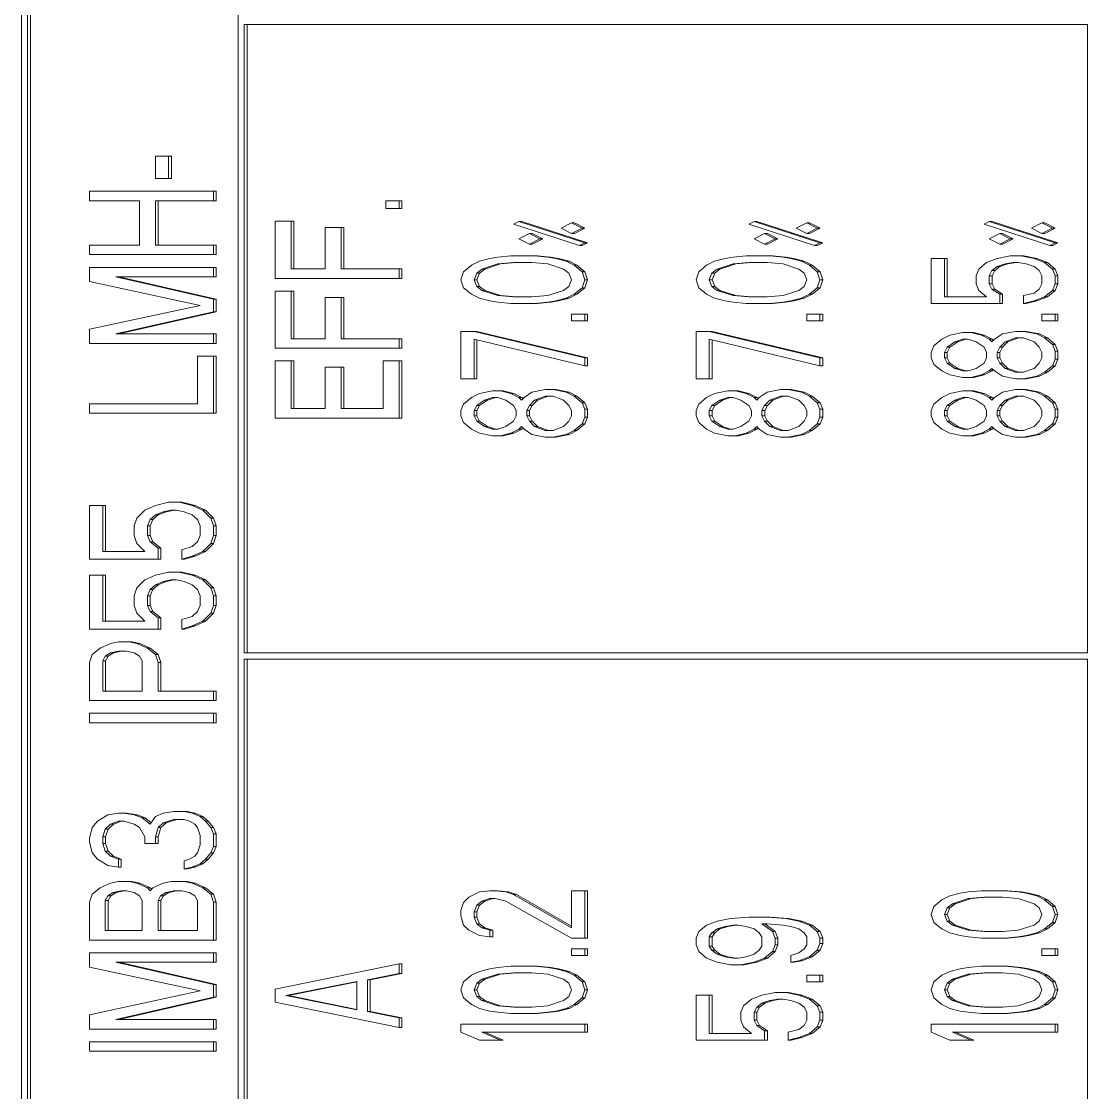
# Model space of a CAD drawing. Header units: millimetres. Extents: x 174875 to 182855, y -330615 to -324972.
# Drawn here: x 177780.75 to 177797.54, y -325739.42 to -325722.55 of the extents above; entities that cross this region are included whole.
import ezdxf

# ---------------------------------------------------------------- set-up
doc = ezdxf.new("R2010")
doc.units = ezdxf.units.MM
doc.header["$LTSCALE"] = 20
doc.layers.get('0').update_dxf_attribs({"lineweight": 15})
doc.layers.add('PDF_几何图形', color=7, linetype='Continuous')
doc.layers.add('实线', color=7, linetype='Continuous')

# ---------------------------------------------------------------- blocks, each defined once
blk = doc.blocks.new('Z$W@#0D7750773333335')
at = {"layer": 'PDF_几何图形', "lineweight": 18}
for points in [[(159.391, 29.991), (159.391, 30.088), (79.423, 30.088), (79.423, 29.991)], [(79.423, 29.947), (79.423, 26.678), (159.391, 26.678), (159.391, 29.947)], [(114.634, 27.067), (114.784, 27.067), (114.784, 29.016), (114.559, 29.016), (114.184, 27.275), (113.809, 29.016), (113.584, 29.016), (113.584, 27.067), (113.584, 27.023), (113.734, 27.023), (113.734, 27.067)], [(115.785, 28.04), (115.808, 28.06), (115.883, 28.226), (115.908, 28.35), (115.908, 28.394), (115.908, 28.56), (115.883, 28.685), (115.808, 28.851), (115.708, 28.975), (115.583, 29.016), (114.984, 29.016), (114.984, 27.067)], [(116.831, 28.047), (116.908, 28.143), (116.958, 28.267), (116.983, 28.433), (116.983, 28.477), (116.983, 28.56), (116.958, 28.726), (116.858, 28.892), (116.758, 28.975), (116.583, 29.016), (116.533, 29.016), (116.358, 28.975), (116.258, 28.892), (116.158, 28.726), (116.133, 28.56)], [(118.557, 27.067), (118.557, 29.016), (118.407, 29.016), (118.407, 27.067)], [(119.682, 28.394), (119.682, 28.56), (119.657, 28.685), (119.582, 28.851), (119.482, 28.975), (119.357, 29.016), (118.757, 29.016), (118.757, 27.067), (118.907, 27.067), (118.907, 27.938), (119.357, 27.938)], [(120.007, 28.765), (120.731, 28.765), (120.731, 28.809), (120.731, 29.016), (119.882, 29.016), (119.882, 27.938)], [(121.106, 28.765), (121.831, 28.765), (121.831, 28.809), (121.831, 29.016), (120.981, 29.016), (120.981, 27.938)], [(124.18, 27.067), (124.18, 27.316), (123.43, 27.316), (123.43, 29.016), (123.28, 29.016), (123.28, 27.067)], [(124.88, 27.067), (125.08, 27.067), (125.429, 28.602), (125.429, 27.067), (125.579, 27.067), (125.579, 29.016), (125.354, 29.016), (124.98, 27.275), (124.605, 29.016), (124.38, 29.016), (124.38, 27.067), (124.53, 27.067), (124.53, 28.602), (124.88, 27.067), (124.88, 27.023)], [(126.779, 27.067), (126.779, 29.016), (126.629, 29.016), (126.629, 28.229), (125.929, 28.229), (125.929, 29.016), (125.779, 29.016), (125.779, 27.067)], [(115.134, 28.723), (115.608, 28.723)], [(115.608, 28.768), (115.683, 28.726)], [(115.683, 28.682), (115.733, 28.599)], [(116.258, 28.516), (116.258, 28.56), (116.308, 28.685)], [(116.383, 28.768), (116.308, 28.685), (116.308, 28.64), (116.383, 28.723), (116.383, 28.768), (116.508, 28.809)], [(116.383, 28.723), (116.508, 28.765), (116.508, 28.809), (116.608, 28.809)], [(116.508, 28.765), (116.608, 28.765)], [(116.808, 28.64), (116.808, 28.685), (116.858, 28.56), (116.858, 28.477), (116.808, 28.312), (116.758, 28.229), (116.608, 28.146), (116.508, 28.146), (116.508, 27.98)], [(116.733, 28.768), (116.608, 28.809), (116.608, 28.765), (116.733, 28.723), (116.733, 28.768), (116.808, 28.685)], [(116.733, 28.723), (116.808, 28.64), (116.858, 28.516)], [(119.507, 28.64), (119.507, 28.685), (119.532, 28.56), (119.532, 28.436), (119.507, 28.312), (119.457, 28.229), (119.382, 28.187), (118.907, 28.187), (118.907, 28.809), (119.382, 28.809)], [(118.907, 28.765), (119.382, 28.765)], [(119.457, 28.768), (119.382, 28.809), (119.382, 28.765), (119.457, 28.723)], [(119.507, 28.685), (119.457, 28.768), (119.457, 28.723), (119.507, 28.64), (119.532, 28.516)], [(120.731, 27.355), (120.781, 27.562), (120.781, 27.607), (120.781, 27.772), (120.731, 27.98), (120.656, 28.146), (120.531, 28.27), (120.406, 28.312), (120.256, 28.312), (120.132, 28.27), (120.007, 28.146), (120.007, 28.809), (120.731, 28.809)], [(121.831, 27.355), (121.881, 27.562), (121.881, 27.607), (121.881, 27.772), (121.831, 27.98), (121.756, 28.146), (121.631, 28.27), (121.506, 28.312), (121.356, 28.312), (121.231, 28.27), (121.106, 28.146), (121.106, 28.809), (121.831, 28.809)], [(113.584, 27.067), (113.734, 27.067), (113.734, 28.602), (114.084, 27.067), (114.284, 27.067), (114.634, 28.602), (114.634, 27.067), (114.634, 27.023), (114.784, 27.023), (114.784, 27.067)], [(113.734, 28.557), (114.084, 27.023), (114.084, 27.067)], [(114.284, 27.023), (114.634, 28.557)], [(115.733, 28.643), (115.733, 28.599), (115.758, 28.474)], [(116.258, 28.56), (116.133, 28.56), (116.133, 28.516), (116.258, 28.516), (116.308, 28.64)], [(124.53, 28.557), (124.88, 27.023), (125.08, 27.023), (125.429, 28.557)], [(115.883, 28.226), (115.883, 28.27), (115.908, 28.394)], [(116.958, 28.312), (116.983, 28.477)], [(118.907, 27.894), (119.357, 27.894), (119.482, 27.935), (119.582, 28.06), (119.657, 28.226), (119.682, 28.35), (119.682, 28.394), (119.657, 28.27)], [(115.808, 28.104), (115.883, 28.27)], [(116.983, 27.355), (117.008, 27.479), (117.008, 27.524), (117.008, 27.689), (116.983, 27.855), (116.933, 27.98), (116.808, 28.063), (116.908, 28.187)], [(116.908, 28.143), (116.908, 28.187), (116.958, 28.312), (116.958, 28.267)], [(119.582, 28.06), (119.582, 28.104), (119.657, 28.27), (119.657, 28.226)], [(115.883, 27.355), (115.908, 27.479), (115.908, 27.524), (115.908, 27.731), (115.883, 27.855), (115.808, 28.021), (115.758, 28.063), (115.808, 28.104), (115.808, 28.06)], [(119.482, 27.98), (119.582, 28.104)], [(120.057, 27.938), (119.882, 27.938), (119.882, 27.894), (120.057, 27.894), (120.157, 28.018), (120.256, 28.06), (120.406, 28.06), (120.506, 28.018), (120.581, 27.935), (120.631, 27.811), (120.656, 27.686)], [(120.057, 27.894), (120.057, 27.938), (120.157, 28.063), (120.157, 28.018)], [(120.157, 28.063), (120.256, 28.104)], [(120.256, 28.06), (120.256, 28.104), (120.406, 28.104), (120.406, 28.06)], [(120.406, 28.104), (120.506, 28.063)], [(120.506, 28.018), (120.506, 28.063), (120.581, 27.98)], [(121.156, 27.938), (120.981, 27.938), (120.981, 27.894), (121.156, 27.894), (121.256, 28.018), (121.356, 28.06), (121.506, 28.06), (121.606, 28.018), (121.681, 27.935), (121.731, 27.811), (121.756, 27.686)], [(121.156, 27.894), (121.156, 27.938), (121.256, 28.063), (121.256, 28.018)], [(121.256, 28.063), (121.356, 28.104)], [(121.356, 28.06), (121.356, 28.104), (121.506, 28.104), (121.506, 28.06)], [(121.506, 28.104), (121.606, 28.063)], [(121.606, 28.018), (121.606, 28.063), (121.681, 27.98)], [(115.733, 27.814), (115.758, 27.689), (115.758, 27.565), (115.733, 27.441), (115.683, 27.358), (115.608, 27.316), (115.134, 27.316), (115.134, 27.938), (115.608, 27.938), (115.683, 27.897), (115.733, 27.814), (115.733, 27.769), (115.758, 27.645)], [(115.134, 27.894), (115.608, 27.894)], [(115.608, 27.938), (115.608, 27.894), (115.683, 27.852)], [(115.683, 27.897), (115.683, 27.852), (115.733, 27.769)], [(116.833, 27.811), (116.833, 27.855), (116.883, 27.689), (116.883, 27.524), (116.858, 27.441), (116.808, 27.358), (116.758, 27.316), (116.633, 27.275), (116.483, 27.275), (116.358, 27.316), (116.308, 27.358), (116.258, 27.441), (116.233, 27.524), (116.108, 27.524), (116.133, 27.399), (116.183, 27.275), (116.183, 27.23), (116.258, 27.147), (116.358, 27.064), (116.458, 27.023), (116.458, 27.067)], [(116.608, 27.98), (116.508, 27.98), (116.508, 27.935), (116.608, 27.935), (116.758, 27.894), (116.833, 27.811), (116.883, 27.645)], [(116.608, 27.935), (116.608, 27.98), (116.758, 27.938)], [(116.758, 27.894), (116.758, 27.938), (116.833, 27.855)], [(119.357, 27.894), (119.357, 27.938), (119.482, 27.98), (119.482, 27.935)], [(120.631, 27.811), (120.631, 27.855), (120.656, 27.731), (120.656, 27.648), (120.631, 27.524), (120.581, 27.399), (120.506, 27.316), (120.406, 27.275), (120.256, 27.275), (120.157, 27.316), (120.082, 27.399), (120.032, 27.565), (119.882, 27.565), (119.932, 27.399), (119.932, 27.355), (120.007, 27.189), (120.132, 27.064), (120.256, 27.023), (120.406, 27.023), (120.406, 27.067)], [(120.581, 27.935), (120.581, 27.98), (120.631, 27.855)], [(121.731, 27.811), (121.731, 27.855), (121.756, 27.731), (121.756, 27.648), (121.731, 27.524), (121.681, 27.399), (121.606, 27.316), (121.506, 27.275), (121.356, 27.275), (121.256, 27.316), (121.181, 27.399), (121.131, 27.565), (120.981, 27.565), (121.031, 27.399), (121.031, 27.355), (121.106, 27.189), (121.231, 27.064), (121.356, 27.023), (121.356, 27.067)], [(121.681, 27.935), (121.681, 27.98), (121.731, 27.855)], [(125.929, 27.067), (125.779, 27.067), (125.779, 27.023), (125.929, 27.023), (125.929, 27.067), (125.929, 27.98), (126.629, 27.98), (126.629, 27.067), (126.779, 27.067), (126.779, 27.023), (126.629, 27.023), (126.629, 27.067)], [(125.929, 27.935), (126.629, 27.935)], [(127.329, 27.772), (127.329, 27.98), (126.979, 27.98), (126.979, 27.772)], [(115.708, 27.064), (115.808, 27.189), (115.883, 27.355), (115.883, 27.399), (115.908, 27.524)], [(116.108, 27.524), (116.108, 27.479), (116.133, 27.355)], [(116.758, 27.064), (116.858, 27.147), (116.933, 27.23), (116.933, 27.275), (116.983, 27.399), (117.008, 27.524)], [(119.882, 27.565), (119.882, 27.521), (119.932, 27.355)], [(120.531, 27.064), (120.656, 27.189), (120.731, 27.355), (120.731, 27.399), (120.781, 27.607)], [(120.981, 27.565), (120.981, 27.521), (121.031, 27.355)], [(121.631, 27.109), (121.631, 27.064), (121.756, 27.189), (121.831, 27.355), (121.831, 27.399), (121.881, 27.607)], [(115.708, 27.109), (115.808, 27.233), (115.883, 27.399)], [(116.133, 27.399), (116.133, 27.355), (116.183, 27.23)], [(116.933, 27.23), (116.983, 27.355), (116.983, 27.399)], [(119.932, 27.399), (120.007, 27.233), (120.132, 27.109), (120.132, 27.064)], [(120.531, 27.109), (120.656, 27.233), (120.731, 27.399)], [(121.031, 27.399), (121.106, 27.233), (121.231, 27.109), (121.231, 27.064)], [(121.506, 27.067), (121.631, 27.109), (121.756, 27.233), (121.831, 27.399)], [(115.808, 27.189), (115.808, 27.233)], [(116.183, 27.275), (116.258, 27.192), (116.358, 27.109), (116.358, 27.064)], [(116.258, 27.147), (116.258, 27.192)], [(116.758, 27.109), (116.858, 27.192), (116.933, 27.275)], [(116.858, 27.147), (116.858, 27.192)], [(120.007, 27.189), (120.007, 27.233)], [(120.656, 27.189), (120.656, 27.233)], [(121.106, 27.189), (121.106, 27.233)], [(121.756, 27.189), (121.756, 27.233)], [(113.234, 27.067), (113.234, 27.023), (113.384, 27.023), (113.384, 27.067)], [(114.084, 27.023), (114.284, 27.023), (114.284, 27.067)], [(115.583, 27.067), (114.984, 27.067), (114.984, 27.023), (115.583, 27.023)], [(116.458, 27.023), (116.658, 27.023), (116.658, 27.067), (116.458, 27.067), (116.358, 27.109)], [(116.658, 27.023), (116.758, 27.064), (116.758, 27.109), (116.658, 27.067)], [(118.757, 27.067), (118.757, 27.023), (118.907, 27.023), (118.907, 27.067)], [(120.132, 27.109), (120.256, 27.067), (120.256, 27.023)], [(120.406, 27.023), (120.531, 27.064), (120.531, 27.109), (120.406, 27.067), (120.256, 27.067)], [(121.231, 27.109), (121.356, 27.067), (121.506, 27.067), (121.506, 27.023)], [(121.356, 27.023), (121.506, 27.023), (121.631, 27.064)], [(124.38, 27.067), (124.38, 27.023), (124.53, 27.023), (124.53, 27.067)], [(125.08, 27.023), (125.08, 27.067)], [(125.429, 27.067), (125.429, 27.023), (125.579, 27.023), (125.579, 27.067)], [(109.511, 26.536), (119.407, 26.536)], [(119.507, 26.536), (129.403, 26.536)], [(114.609, 24.144), (114.209, 26.093), (114.009, 26.093), (113.609, 24.144), (113.609, 24.099), (113.759, 24.099), (113.759, 24.144)], [(123.355, 25.8), (124.105, 25.8), (124.105, 25.844), (124.105, 26.093), (123.205, 26.093), (123.205, 24.144)], [(124.455, 25.8), (125.205, 25.8), (125.205, 25.844), (125.205, 26.093), (124.305, 26.093), (124.305, 24.144)], [(125.554, 25.8), (126.304, 25.8), (126.304, 25.844), (126.304, 26.093), (125.404, 26.093), (125.404, 24.144)], [(114.109, 25.927), (113.884, 24.807), (114.334, 24.807), (114.109, 25.927), (114.109, 25.883), (114.325, 24.807)], [(113.893, 24.807), (114.109, 25.883)], [(123.355, 25.012), (124.005, 25.012), (124.005, 25.056), (124.005, 25.305), (123.355, 25.305), (123.355, 25.844), (124.105, 25.844)], [(124.455, 25.012), (125.105, 25.012), (125.105, 25.056), (125.105, 25.305), (124.455, 25.305), (124.455, 25.844), (125.205, 25.844)], [(125.554, 25.012), (126.204, 25.012), (126.204, 25.056), (126.204, 25.305), (125.554, 25.305), (125.554, 25.844), (126.304, 25.844)], [(124.105, 24.144), (124.105, 24.393), (123.355, 24.393), (123.355, 25.056), (124.005, 25.056)], [(124.455, 24.144), (124.455, 25.056), (125.105, 25.056)], [(125.554, 24.144), (125.554, 25.056), (126.204, 25.056)], [(113.609, 24.144), (113.759, 24.144), (113.859, 24.641), (114.359, 24.641)], [(113.759, 24.099), (113.859, 24.597), (113.859, 24.641)], [(113.859, 24.597), (114.359, 24.597), (114.359, 24.641), (114.459, 24.144), (114.609, 24.144), (114.609, 24.099), (114.459, 24.099)], [(114.359, 24.597), (114.459, 24.099), (114.459, 24.144)], [(126.629, 24.144), (126.629, 24.351), (126.504, 24.351), (126.504, 24.144)], [(113.659, 21.22), (113.659, 23.169), (113.534, 23.169), (113.409, 22.879), (113.409, 22.547)], [(114.326, 21.262), (114.43, 21.386), (114.492, 21.51), (114.534, 21.676), (114.555, 21.801), (114.575, 22.008), (114.575, 22.381), (114.555, 22.589), (114.534, 22.713), (114.492, 22.879), (114.43, 23.003), (114.326, 23.128), (114.201, 23.169), (114.076, 23.128), (113.971, 23.003), (113.909, 22.879), (113.867, 22.713), (113.847, 22.589), (113.826, 22.381), (113.826, 22.008), (113.847, 21.801), (113.847, 21.756), (113.867, 21.632), (113.867, 21.676)], [(115.762, 22.63), (115.762, 22.713), (115.742, 22.879), (115.658, 23.045), (115.575, 23.128), (115.45, 23.169), (115.367, 23.169), (115.221, 23.128), (115.138, 23.045), (115.054, 22.879), (115.034, 22.713)], [(123.593, 22.337), (123.634, 22.503), (123.634, 22.547), (123.634, 22.672), (123.593, 22.879), (123.53, 23.003), (123.426, 23.128), (123.322, 23.169), (123.239, 23.169), (123.134, 23.128), (123.03, 23.003), (122.968, 22.879), (122.926, 22.672), (122.926, 22.547)], [(124.571, 22.962), (124.155, 21.22), (124.155, 21.176), (124.571, 22.917), (124.571, 22.962), (124.571, 23.169), (123.822, 23.169), (123.822, 22.962)], [(125.738, 21.756), (125.758, 21.964), (125.758, 22.008), (125.758, 22.381), (125.738, 22.589), (125.717, 22.713), (125.675, 22.879), (125.613, 23.003), (125.509, 23.128), (125.384, 23.169), (125.259, 23.128), (125.155, 23.003), (125.092, 22.879), (125.05, 22.713), (125.03, 22.589), (125.009, 22.381), (125.009, 22.008), (125.009, 21.964), (125.03, 21.756), (125.03, 21.801), (125.05, 21.676)], [(114.096, 22.92), (114.201, 22.962)], [(114.201, 22.917), (114.201, 22.962), (114.305, 22.92)], [(115.179, 22.793), (115.242, 22.876), (115.242, 22.92), (115.346, 22.962), (115.346, 22.917), (115.242, 22.876)], [(115.346, 22.917), (115.429, 22.917), (115.429, 22.962), (115.533, 22.92)], [(115.346, 22.962), (115.429, 22.962)], [(123.03, 22.627), (123.072, 22.752), (123.072, 22.796), (123.155, 22.92), (123.239, 22.962), (123.322, 22.962), (123.405, 22.92), (123.405, 22.876), (123.489, 22.752)], [(123.155, 22.876), (123.239, 22.917), (123.239, 22.962)], [(123.322, 22.962), (123.322, 22.917), (123.405, 22.876)], [(124.436, 22.917), (123.822, 22.917), (123.822, 22.962), (124.446, 22.962), (124.03, 21.22), (124.155, 21.22)], [(125.279, 22.92), (125.384, 22.962)], [(125.384, 22.917), (125.384, 22.962), (125.488, 22.92)], [(113.534, 22.793), (113.409, 22.503), (113.409, 22.547), (113.534, 22.838), (113.534, 21.22)], [(113.93, 22.295), (113.951, 22.544), (114.034, 22.793), (114.096, 22.876), (114.201, 22.917), (114.305, 22.876), (114.367, 22.793), (114.45, 22.544), (114.471, 22.295)], [(113.951, 22.589), (114.034, 22.838)], [(114.034, 22.793), (114.034, 22.838), (114.096, 22.92), (114.096, 22.876)], [(114.305, 22.876), (114.305, 22.92), (114.367, 22.838)], [(114.367, 22.793), (114.367, 22.838), (114.45, 22.589)], [(115.533, 22.876), (115.596, 22.793), (115.596, 22.838), (115.637, 22.713), (115.637, 22.63), (115.596, 22.464), (115.013, 21.428), (115.013, 21.22), (115.013, 21.176), (115.762, 21.176), (115.762, 21.22)], [(115.138, 22.713), (115.034, 22.713), (115.034, 22.669), (115.138, 22.669), (115.138, 22.713), (115.179, 22.838), (115.179, 22.793), (115.138, 22.669)], [(115.179, 22.838), (115.242, 22.92)], [(115.429, 22.917), (115.533, 22.876), (115.533, 22.92), (115.596, 22.838)], [(115.596, 22.793), (115.637, 22.669)], [(123.072, 22.796), (123.03, 22.672), (123.03, 22.589), (123.072, 22.464), (123.155, 22.34), (123.239, 22.298), (123.322, 22.298), (123.405, 22.34), (123.489, 22.464), (123.53, 22.589), (123.53, 22.672), (123.489, 22.796), (123.489, 22.752), (123.53, 22.627)], [(123.072, 22.752), (123.155, 22.876), (123.155, 22.92)], [(123.239, 22.917), (123.322, 22.917)], [(123.405, 22.92), (123.489, 22.796)], [(125.113, 22.295), (125.134, 22.544), (125.217, 22.793), (125.279, 22.876), (125.384, 22.917), (125.488, 22.876), (125.55, 22.793), (125.633, 22.544), (125.654, 22.295)], [(125.134, 22.589), (125.217, 22.838)], [(125.217, 22.793), (125.217, 22.838), (125.279, 22.92), (125.279, 22.876)], [(125.488, 22.876), (125.488, 22.92), (125.55, 22.838)], [(125.55, 22.793), (125.55, 22.838), (125.633, 22.589)], [(115.7, 22.295), (115.742, 22.42), (115.742, 22.464), (115.762, 22.63), (115.762, 22.586), (115.742, 22.42)], [(114.45, 22.544), (114.45, 22.589), (114.471, 22.34), (114.471, 22.05), (114.45, 21.801), (114.367, 21.552), (114.305, 21.469), (114.201, 21.428), (114.096, 21.469), (114.034, 21.552), (113.951, 21.801), (113.93, 22.05), (113.93, 22.34), (113.951, 22.589), (113.951, 22.544)], [(115.013, 21.22), (115.762, 21.22), (115.762, 21.428), (115.179, 21.428), (115.7, 22.34), (115.742, 22.464)], [(122.968, 22.381), (122.926, 22.547), (122.926, 22.503), (122.968, 22.337), (122.968, 22.381), (123.03, 22.257)], [(123.593, 22.381), (123.634, 22.547)], [(125.134, 22.544), (125.134, 22.589), (125.113, 22.34), (125.113, 22.05), (125.134, 21.801), (125.217, 21.552), (125.279, 21.469), (125.384, 21.428), (125.488, 21.469), (125.55, 21.552), (125.633, 21.801), (125.654, 22.05), (125.654, 22.34), (125.633, 22.589), (125.633, 22.544)], [(115.205, 21.428), (115.7, 22.295), (115.7, 22.34)], [(122.968, 22.337), (123.03, 22.212), (123.03, 22.257), (123.072, 22.215), (123.03, 22.174), (122.947, 22.05), (122.905, 21.842), (122.905, 21.718)], [(123.511, 22.193), (123.53, 22.212), (123.53, 22.257), (123.593, 22.381), (123.593, 22.337), (123.53, 22.212)], [(125.925, 21.303), (125.967, 21.22), (125.967, 21.176), (126.3, 22.212), (126.3, 22.257), (126.258, 22.34), (125.925, 21.303), (125.925, 21.259), (125.967, 21.176)], [(123.03, 22.212), (123.05, 22.193)], [(123.072, 21.964), (123.155, 22.047), (123.239, 22.088), (123.239, 22.133), (123.322, 22.133)], [(123.155, 22.047), (123.155, 22.091), (123.239, 22.133)], [(123.405, 22.091), (123.322, 22.133), (123.322, 22.088), (123.405, 22.047), (123.489, 21.964)], [(123.613, 21.466), (123.655, 21.673), (123.655, 21.718), (123.655, 21.842), (123.613, 22.05), (123.53, 22.174), (123.489, 22.215), (123.53, 22.257)], [(125.967, 21.22), (126.3, 22.257)], [(113.847, 21.756), (113.826, 21.964), (113.826, 22.008)], [(114.555, 21.756), (114.575, 21.964), (114.575, 22.008)], [(123.01, 21.798), (123.072, 21.964), (123.072, 22.008), (123.155, 22.091)], [(123.551, 21.798), (123.489, 21.964), (123.489, 22.008), (123.551, 21.842), (123.551, 21.718), (123.489, 21.552), (123.405, 21.469), (123.322, 21.428), (123.239, 21.428), (123.155, 21.469), (123.072, 21.552), (123.01, 21.718), (123.01, 21.842), (123.072, 22.008)], [(123.239, 22.088), (123.322, 22.088)], [(123.405, 22.047), (123.405, 22.091), (123.489, 22.008)], [(125.009, 22.008), (125.03, 21.801)], [(125.738, 21.801), (125.758, 22.008)], [(126.029, 21.925), (126.029, 21.881), (125.946, 22.047), (125.946, 22.091)], [(126.029, 21.881), (126.112, 22.047), (126.112, 22.091)], [(113.847, 21.801), (113.867, 21.676), (113.909, 21.51), (113.971, 21.386), (114.076, 21.262), (114.076, 21.217), (113.971, 21.342)], [(114.534, 21.632), (114.555, 21.756), (114.555, 21.801)], [(125.675, 21.466), (125.717, 21.632), (125.717, 21.676), (125.738, 21.801), (125.738, 21.756), (125.717, 21.632)], [(113.867, 21.632), (113.909, 21.466)], [(114.492, 21.466), (114.534, 21.632), (114.534, 21.676)], [(122.947, 21.51), (122.905, 21.718), (122.905, 21.673), (122.947, 21.466), (122.947, 21.51), (123.01, 21.386)], [(123.613, 21.51), (123.655, 21.718)], [(125.03, 21.756), (125.05, 21.632), (125.05, 21.676), (125.092, 21.51)], [(125.05, 21.632), (125.092, 21.466), (125.092, 21.51), (125.155, 21.386)], [(125.675, 21.51), (125.717, 21.676)], [(126.279, 21.428), (126.196, 21.593), (126.112, 21.428), (126.196, 21.262)], [(113.909, 21.51), (113.909, 21.466), (113.971, 21.342), (113.971, 21.386)], [(114.43, 21.342), (114.492, 21.466), (114.492, 21.51)], [(114.742, 21.22), (114.846, 21.22), (114.846, 21.428), (114.742, 21.428), (114.742, 21.22), (114.742, 21.176), (114.846, 21.176), (114.846, 21.22)], [(122.947, 21.466), (123.01, 21.342), (123.01, 21.386), (123.114, 21.262), (123.114, 21.217), (123.01, 21.342)], [(123.447, 21.217), (123.551, 21.342), (123.551, 21.386), (123.613, 21.51), (123.613, 21.466), (123.551, 21.342)], [(125.092, 21.466), (125.155, 21.342), (125.155, 21.386), (125.259, 21.262), (125.259, 21.217), (125.155, 21.342)], [(125.509, 21.217), (125.613, 21.342), (125.613, 21.386), (125.675, 21.51), (125.675, 21.466), (125.613, 21.342)], [(126.196, 21.217), (126.112, 21.383), (126.112, 21.428)], [(114.076, 21.262), (114.201, 21.22), (114.326, 21.262), (114.326, 21.217), (114.201, 21.176)], [(114.326, 21.217), (114.43, 21.342), (114.43, 21.386)], [(123.114, 21.262), (123.218, 21.22), (123.343, 21.22)], [(123.218, 21.176), (123.343, 21.176), (123.343, 21.22), (123.447, 21.262), (123.447, 21.217), (123.343, 21.176)], [(123.447, 21.262), (123.551, 21.386)], [(125.259, 21.262), (125.384, 21.22), (125.384, 21.176), (125.259, 21.217)], [(125.384, 21.22), (125.509, 21.262), (125.613, 21.386)], [(125.384, 21.176), (125.509, 21.217), (125.509, 21.262)], [(114.076, 21.217), (114.201, 21.176), (114.201, 21.22)], [(123.114, 21.217), (123.218, 21.176), (123.218, 21.22)], [(124.155, 21.176), (124.03, 21.176), (124.03, 21.22)], [(124.842, 21.22), (124.842, 21.176), (124.738, 21.176), (124.738, 21.22)], [(113.513, 19.214), (114.117, 19.214), (114.117, 19.259), (114.117, 19.466), (113.409, 19.466), (113.409, 18.388)], [(115.117, 17.559), (115.221, 17.683), (115.283, 17.849), (115.325, 18.056), (115.346, 18.346), (115.346, 18.637), (115.325, 18.927), (115.283, 19.134), (115.221, 19.3), (115.117, 19.425), (115.013, 19.466), (114.909, 19.466), (114.804, 19.425), (114.7, 19.3), (114.638, 19.134), (114.596, 18.927), (114.596, 18.761)], [(123.593, 18.634), (123.634, 18.8), (123.634, 18.844), (123.634, 18.968), (123.593, 19.176), (123.53, 19.3), (123.426, 19.425), (123.322, 19.466), (123.239, 19.466), (123.134, 19.425), (123.03, 19.3), (122.968, 19.176), (122.926, 18.968), (122.926, 18.844)], [(124.155, 17.517), (124.571, 19.259), (124.571, 19.466), (123.822, 19.466), (123.822, 19.259)], [(125.738, 18.053), (125.758, 18.26), (125.758, 18.305), (125.758, 18.678), (125.738, 18.885), (125.717, 19.01), (125.675, 19.176), (125.613, 19.3), (125.509, 19.425), (125.384, 19.466), (125.259, 19.425), (125.155, 19.3), (125.092, 19.176), (125.05, 19.01), (125.03, 18.885), (125.009, 18.678), (125.009, 18.305), (125.009, 18.26), (125.03, 18.053), (125.03, 18.098), (125.05, 17.973)], [(114.117, 17.804), (114.159, 18.012), (114.159, 18.056), (114.159, 18.222), (114.117, 18.429), (114.055, 18.595), (113.951, 18.72), (113.847, 18.761), (113.722, 18.761), (113.617, 18.72), (113.513, 18.595), (113.513, 19.259), (114.117, 19.259)], [(114.763, 19.09), (114.825, 19.173), (114.825, 19.217), (114.888, 19.259)], [(114.825, 19.173), (114.888, 19.214), (114.888, 19.259), (115.034, 19.259)], [(115.096, 19.217), (115.034, 19.259), (115.034, 19.214), (115.096, 19.173)], [(123.03, 18.924), (123.072, 19.048), (123.072, 19.093), (123.155, 19.217), (123.239, 19.259), (123.322, 19.259), (123.405, 19.217), (123.405, 19.173), (123.489, 19.048)], [(123.155, 19.173), (123.239, 19.214), (123.239, 19.259)], [(123.322, 19.259), (123.322, 19.214), (123.405, 19.173)], [(124.436, 19.214), (123.822, 19.214), (123.822, 19.259), (124.446, 19.259), (124.03, 17.517), (124.155, 17.517), (124.155, 17.472), (124.571, 19.214), (124.571, 19.259)], [(125.279, 19.217), (125.384, 19.259)], [(125.384, 19.214), (125.384, 19.259), (125.488, 19.217)], [(114.7, 18.841), (114.721, 18.965), (114.721, 19.01), (114.763, 19.134)], [(114.721, 18.965), (114.763, 19.09), (114.763, 19.134), (114.825, 19.217)], [(114.888, 19.214), (115.034, 19.214)], [(115.159, 19.134), (115.096, 19.217), (115.096, 19.173), (115.159, 19.09)], [(115.2, 19.01), (115.159, 19.134), (115.159, 19.09), (115.2, 18.965)], [(123.072, 19.093), (123.03, 18.968), (123.03, 18.885), (123.072, 18.761), (123.155, 18.637), (123.239, 18.595), (123.322, 18.595), (123.405, 18.637), (123.489, 18.761), (123.53, 18.885), (123.53, 18.968), (123.489, 19.093), (123.489, 19.048), (123.53, 18.924)], [(123.072, 19.048), (123.155, 19.173), (123.155, 19.217)], [(123.239, 19.214), (123.322, 19.214)], [(123.405, 19.217), (123.489, 19.093)], [(125.113, 18.592), (125.134, 18.841), (125.217, 19.09), (125.279, 19.173), (125.384, 19.214), (125.488, 19.173), (125.55, 19.09), (125.633, 18.841), (125.654, 18.592)], [(125.134, 18.885), (125.217, 19.134)], [(125.217, 19.09), (125.217, 19.134), (125.279, 19.217), (125.279, 19.173)], [(125.488, 19.173), (125.488, 19.217), (125.55, 19.134)], [(125.55, 19.09), (125.55, 19.134), (125.633, 18.885)], [(115.221, 18.841), (115.2, 18.965), (115.2, 19.01), (115.221, 18.885), (115.221, 18.803), (115.2, 18.678), (115.159, 18.554), (115.096, 18.471), (115.034, 18.429), (114.888, 18.429), (114.825, 18.471), (114.763, 18.554), (114.721, 18.678), (114.7, 18.803), (114.7, 18.885), (114.721, 19.01)], [(114.638, 18.554), (114.596, 18.761), (114.596, 18.717), (114.638, 18.509), (114.638, 18.554), (114.7, 18.388)], [(122.968, 18.678), (122.926, 18.844), (122.926, 18.8), (122.968, 18.634), (122.968, 18.678), (123.03, 18.554)], [(123.593, 18.678), (123.634, 18.844)], [(125.134, 18.841), (125.134, 18.885), (125.113, 18.637), (125.113, 18.346), (125.134, 18.098), (125.217, 17.849), (125.279, 17.766), (125.384, 17.724), (125.488, 17.766), (125.55, 17.849), (125.633, 18.098), (125.654, 18.346), (125.654, 18.637), (125.633, 18.885), (125.633, 18.841)], [(122.968, 18.634), (123.03, 18.509), (123.03, 18.554), (123.072, 18.512), (123.03, 18.471), (122.947, 18.346), (122.905, 18.139), (122.905, 18.015)], [(123.511, 18.49), (123.53, 18.509), (123.53, 18.554), (123.593, 18.678), (123.593, 18.634), (123.53, 18.509)], [(125.925, 17.6), (125.967, 17.517), (126.3, 18.554), (126.258, 18.637), (125.925, 17.6), (125.925, 17.555), (125.967, 17.472), (125.967, 17.517)], [(113.555, 18.343), (113.409, 18.343), (113.409, 18.388), (113.555, 18.388)], [(113.638, 18.468), (113.555, 18.343), (113.555, 18.388), (113.638, 18.512), (113.638, 18.468), (113.722, 18.509), (113.847, 18.509), (113.93, 18.468), (113.992, 18.385), (113.992, 18.429), (114.034, 18.305)], [(113.638, 18.512), (113.722, 18.554)], [(113.722, 18.509), (113.722, 18.554), (113.847, 18.554), (113.847, 18.509)], [(113.847, 18.554), (113.93, 18.512)], [(113.93, 18.468), (113.93, 18.512), (113.992, 18.429)], [(114.638, 18.509), (114.7, 18.343), (114.7, 18.388), (114.804, 18.263)], [(115.117, 18.263), (115.242, 18.429), (115.242, 18.346), (115.221, 18.098), (115.2, 17.973), (115.159, 17.849), (115.096, 17.766), (115.034, 17.724), (114.909, 17.724), (114.846, 17.766), (114.784, 17.849), (114.742, 17.973), (114.638, 17.973), (114.659, 17.849)], [(123.01, 18.095), (123.072, 18.26), (123.155, 18.343), (123.155, 18.388), (123.239, 18.429)], [(123.03, 18.509), (123.05, 18.49)], [(123.072, 18.26), (123.072, 18.305), (123.155, 18.388)], [(123.155, 18.343), (123.239, 18.385), (123.239, 18.429), (123.322, 18.429)], [(123.405, 18.388), (123.322, 18.429), (123.322, 18.385), (123.405, 18.343)], [(123.489, 18.305), (123.405, 18.388), (123.405, 18.343), (123.489, 18.26), (123.551, 18.095)], [(123.613, 17.763), (123.655, 17.97), (123.655, 18.015), (123.655, 18.139), (123.613, 18.346), (123.53, 18.471), (123.489, 18.512), (123.53, 18.554)], [(125.946, 18.388), (125.946, 18.343), (126.029, 18.177), (126.029, 18.222)], [(125.967, 17.472), (126.3, 18.509), (126.3, 18.554)], [(126.029, 18.177), (126.112, 18.343), (126.112, 18.388)], [(113.992, 18.385), (114.034, 18.26), (114.034, 18.305), (114.055, 18.181), (114.055, 18.098), (114.034, 17.973), (113.992, 17.849), (113.93, 17.766), (113.847, 17.724), (113.722, 17.724), (113.638, 17.766), (113.576, 17.849), (113.534, 18.015), (113.409, 18.015)], [(114.034, 18.26), (114.055, 18.136)], [(114.7, 18.343), (114.804, 18.219), (114.804, 18.263), (114.909, 18.222), (114.909, 18.177), (114.804, 18.219)], [(114.909, 18.177), (115.013, 18.177), (115.013, 18.222), (115.117, 18.263), (115.117, 18.219), (115.013, 18.177)], [(114.909, 18.222), (115.013, 18.222)], [(115.117, 18.219), (115.242, 18.385)], [(115.325, 18.012), (115.346, 18.302), (115.346, 18.346)], [(123.489, 18.26), (123.489, 18.305), (123.551, 18.139), (123.551, 18.015), (123.489, 17.849), (123.405, 17.766), (123.322, 17.724), (123.239, 17.724), (123.155, 17.766), (123.072, 17.849), (123.01, 18.015), (123.01, 18.139), (123.072, 18.305)], [(123.239, 18.385), (123.322, 18.385)], [(125.009, 18.305), (125.03, 18.098)], [(125.738, 18.098), (125.758, 18.305)], [(114.117, 17.849), (114.159, 18.056)], [(115.283, 17.804), (115.325, 18.012), (115.325, 18.056)], [(125.03, 18.053), (125.05, 17.929), (125.05, 17.973), (125.092, 17.807)], [(125.675, 17.763), (125.717, 17.929), (125.717, 17.973), (125.738, 18.098), (125.738, 18.053), (125.717, 17.929)], [(113.451, 17.849), (113.409, 18.015), (113.409, 17.97), (113.451, 17.804), (113.451, 17.849), (113.513, 17.683)], [(114.659, 17.804), (114.638, 17.929), (114.638, 17.973)], [(122.947, 17.807), (122.905, 18.015), (122.905, 17.97), (122.947, 17.763), (122.947, 17.807), (123.01, 17.683)], [(123.613, 17.807), (123.655, 18.015)], [(125.05, 17.929), (125.092, 17.763), (125.092, 17.807), (125.155, 17.683)], [(125.675, 17.807), (125.717, 17.973)], [(126.279, 17.724), (126.196, 17.89), (126.112, 17.724)], [(113.451, 17.804), (113.513, 17.638), (113.513, 17.683), (113.617, 17.559), (113.617, 17.514), (113.513, 17.638)], [(113.951, 17.514), (114.055, 17.638), (114.055, 17.683), (114.117, 17.849), (114.117, 17.804), (114.055, 17.638)], [(114.326, 17.517), (114.43, 17.517), (114.43, 17.724), (114.326, 17.724), (114.326, 17.517), (114.326, 17.472), (114.43, 17.472), (114.43, 17.517)], [(114.721, 17.683), (114.721, 17.638), (114.659, 17.804), (114.659, 17.849), (114.721, 17.683), (114.825, 17.559), (114.929, 17.517), (114.929, 17.472), (114.825, 17.514)], [(115.221, 17.638), (115.283, 17.804), (115.283, 17.849)], [(122.947, 17.763), (123.01, 17.638), (123.01, 17.683), (123.114, 17.559), (123.114, 17.514), (123.01, 17.638)], [(123.447, 17.514), (123.551, 17.638), (123.551, 17.683), (123.613, 17.807), (123.613, 17.763), (123.551, 17.638)], [(125.092, 17.763), (125.155, 17.638), (125.155, 17.683), (125.259, 17.559), (125.259, 17.514), (125.155, 17.638)], [(125.509, 17.514), (125.613, 17.638), (125.613, 17.683), (125.675, 17.807), (125.675, 17.763), (125.613, 17.638)], [(126.196, 17.514), (126.112, 17.68), (126.112, 17.724), (126.196, 17.559)], [(113.617, 17.559), (113.722, 17.517), (113.722, 17.472), (113.617, 17.514)], [(113.722, 17.472), (113.847, 17.472), (113.847, 17.517), (113.951, 17.559), (113.951, 17.514), (113.847, 17.472)], [(113.951, 17.559), (114.055, 17.683)], [(114.721, 17.638), (114.825, 17.514), (114.825, 17.559)], [(114.929, 17.517), (115.013, 17.517), (115.117, 17.559), (115.117, 17.514), (115.013, 17.472)], [(115.117, 17.514), (115.221, 17.638), (115.221, 17.683)], [(123.114, 17.559), (123.218, 17.517), (123.343, 17.517)], [(123.218, 17.472), (123.343, 17.472), (123.343, 17.517), (123.447, 17.559), (123.447, 17.514), (123.343, 17.472)], [(123.447, 17.559), (123.551, 17.683)], [(125.259, 17.514), (125.384, 17.472), (125.384, 17.517), (125.509, 17.559), (125.613, 17.683)], [(125.259, 17.559), (125.384, 17.517)], [(125.384, 17.472), (125.509, 17.514), (125.509, 17.559)], [(113.722, 17.517), (113.847, 17.517)], [(114.929, 17.472), (115.013, 17.472), (115.013, 17.517)], [(123.114, 17.514), (123.218, 17.472), (123.218, 17.517)], [(124.155, 17.472), (124.03, 17.472), (124.03, 17.517)], [(124.842, 17.517), (124.842, 17.472), (124.738, 17.472), (124.738, 17.517)], [(113.534, 15.387), (113.409, 15.096), (113.409, 15.141), (113.409, 15.473), (113.534, 15.763), (113.659, 15.763), (113.659, 13.814), (113.534, 13.814), (113.534, 13.769), (113.659, 13.769), (113.659, 13.814)], [(114.492, 14.06), (114.534, 14.225), (114.555, 14.35), (114.555, 14.394), (114.575, 14.602), (114.575, 14.975), (114.555, 15.182), (114.534, 15.307), (114.492, 15.473), (114.43, 15.597), (114.326, 15.721), (114.201, 15.763), (114.076, 15.721), (113.971, 15.597), (113.909, 15.473), (113.867, 15.307), (113.847, 15.182), (113.826, 14.975), (113.826, 14.602), (113.826, 14.557), (113.847, 14.35), (113.847, 14.394), (113.867, 14.27)], [(115.679, 14.06), (115.721, 14.225), (115.742, 14.35), (115.742, 14.394), (115.762, 14.602), (115.762, 14.975), (115.742, 15.182), (115.721, 15.307), (115.679, 15.473), (115.617, 15.597), (115.513, 15.721), (115.388, 15.763), (115.263, 15.721), (115.159, 15.597), (115.096, 15.473), (115.054, 15.307), (115.034, 15.182), (115.013, 14.975), (115.013, 14.602), (115.013, 14.557), (115.034, 14.35), (115.034, 14.394), (115.054, 14.27)], [(123.593, 14.93), (123.634, 15.096), (123.634, 15.141), (123.634, 15.265), (123.593, 15.473), (123.53, 15.597), (123.426, 15.721), (123.322, 15.763), (123.239, 15.763), (123.134, 15.721), (123.03, 15.597), (122.968, 15.473), (122.926, 15.265), (122.926, 15.141)], [(124.509, 14.93), (124.551, 15.096), (124.551, 15.141), (124.551, 15.265), (124.509, 15.473), (124.446, 15.597), (124.342, 15.721), (124.238, 15.763), (124.155, 15.763), (124.051, 15.721), (123.947, 15.597), (123.884, 15.473), (123.843, 15.265), (123.843, 15.141)], [(125.113, 15.511), (125.717, 15.511), (125.717, 15.556), (125.717, 15.763), (125.009, 15.763), (125.009, 14.685)], [(114.096, 15.514), (114.201, 15.556)], [(114.201, 15.511), (114.201, 15.556), (114.305, 15.514)], [(115.283, 15.514), (115.388, 15.556)], [(115.388, 15.511), (115.388, 15.556), (115.492, 15.514)], [(123.03, 15.221), (123.072, 15.345), (123.072, 15.39), (123.155, 15.514), (123.239, 15.556), (123.322, 15.556), (123.405, 15.514), (123.405, 15.47), (123.489, 15.345)], [(123.155, 15.47), (123.239, 15.511), (123.239, 15.556)], [(123.322, 15.556), (123.322, 15.511), (123.405, 15.47)], [(123.947, 15.221), (123.988, 15.345), (123.988, 15.39), (124.072, 15.514), (124.155, 15.556), (124.238, 15.556), (124.322, 15.514), (124.322, 15.47), (124.405, 15.345)], [(124.072, 15.47), (124.155, 15.511), (124.155, 15.556)], [(124.238, 15.556), (124.238, 15.511), (124.322, 15.47)], [(125.717, 14.101), (125.758, 14.308), (125.758, 14.353), (125.758, 14.519), (125.717, 14.726), (125.654, 14.892), (125.55, 15.016), (125.446, 15.058), (125.321, 15.058), (125.217, 15.016), (125.113, 14.892), (125.113, 15.556), (125.717, 15.556)], [(113.409, 15.141), (113.534, 15.431), (113.534, 13.814)], [(113.93, 14.889), (113.951, 15.138), (114.034, 15.387), (114.096, 15.47), (114.201, 15.511), (114.305, 15.47), (114.367, 15.387), (114.45, 15.138), (114.471, 14.889)], [(113.951, 15.182), (114.034, 15.431)], [(114.034, 15.387), (114.034, 15.431), (114.096, 15.514), (114.096, 15.47)], [(114.305, 15.47), (114.305, 15.514), (114.367, 15.431)], [(114.367, 15.387), (114.367, 15.431), (114.45, 15.182)], [(115.117, 14.889), (115.138, 15.138), (115.221, 15.387), (115.283, 15.47), (115.388, 15.511), (115.492, 15.47), (115.554, 15.387), (115.637, 15.138), (115.658, 14.889)], [(115.138, 15.182), (115.221, 15.431)], [(115.221, 15.387), (115.221, 15.431), (115.283, 15.514), (115.283, 15.47)], [(115.492, 15.47), (115.492, 15.514), (115.554, 15.431)], [(115.554, 15.387), (115.554, 15.431), (115.637, 15.182)], [(123.072, 15.39), (123.03, 15.265), (123.03, 15.182), (123.072, 15.058), (123.155, 14.933), (123.239, 14.892), (123.322, 14.892), (123.405, 14.933), (123.489, 15.058), (123.53, 15.182), (123.53, 15.265), (123.489, 15.39), (123.489, 15.345), (123.53, 15.221)], [(123.072, 15.345), (123.155, 15.47), (123.155, 15.514)], [(123.239, 15.511), (123.322, 15.511)], [(123.405, 15.514), (123.489, 15.39)], [(123.988, 15.39), (123.947, 15.265), (123.947, 15.182), (123.988, 15.058), (124.072, 14.933), (124.155, 14.892), (124.238, 14.892), (124.322, 14.933), (124.405, 15.058), (124.446, 15.182), (124.446, 15.265), (124.405, 15.39), (124.405, 15.345), (124.446, 15.221)], [(123.988, 15.345), (124.072, 15.47), (124.072, 15.514)], [(124.155, 15.511), (124.238, 15.511)], [(124.322, 15.514), (124.405, 15.39)], [(114.45, 15.138), (114.45, 15.182), (114.471, 14.933), (114.471, 14.643), (114.45, 14.394), (114.367, 14.146), (114.305, 14.063), (114.201, 14.021), (114.096, 14.063), (114.034, 14.146), (113.951, 14.394), (113.93, 14.643), (113.93, 14.933), (113.951, 15.182), (113.951, 15.138)], [(115.138, 15.138), (115.138, 15.182), (115.117, 14.933), (115.117, 14.643), (115.138, 14.394), (115.221, 14.146), (115.283, 14.063), (115.388, 14.021), (115.492, 14.063), (115.554, 14.146), (115.637, 14.394), (115.658, 14.643), (115.658, 14.933), (115.637, 15.182), (115.637, 15.138)], [(122.968, 14.93), (122.926, 15.096), (122.926, 15.141), (122.968, 14.975)], [(123.53, 14.806), (123.593, 14.93), (123.593, 14.975), (123.634, 15.141)], [(123.884, 14.93), (123.843, 15.096), (123.843, 15.141), (123.884, 14.975)], [(124.446, 14.806), (124.509, 14.93), (124.509, 14.975), (124.551, 15.141)], [(123.03, 14.851), (122.968, 14.975), (122.968, 14.93), (123.03, 14.806), (123.03, 14.851), (123.072, 14.809), (123.03, 14.768), (122.947, 14.643), (122.905, 14.436), (122.905, 14.311)], [(123.613, 14.06), (123.655, 14.267), (123.655, 14.311), (123.655, 14.436), (123.613, 14.643), (123.53, 14.768), (123.489, 14.809), (123.53, 14.851)], [(123.511, 14.787), (123.53, 14.806), (123.53, 14.851), (123.593, 14.975)], [(123.947, 14.851), (123.884, 14.975), (123.884, 14.93), (123.947, 14.806), (123.947, 14.851), (123.988, 14.809), (123.947, 14.768), (123.863, 14.643), (123.822, 14.436), (123.822, 14.311)], [(124.53, 14.06), (124.571, 14.267), (124.571, 14.311), (124.571, 14.436), (124.53, 14.643), (124.446, 14.768), (124.405, 14.809), (124.446, 14.851)], [(124.427, 14.787), (124.446, 14.806), (124.446, 14.851), (124.509, 14.975)], [(125.238, 14.765), (125.321, 14.806), (125.321, 14.851), (125.446, 14.851)], [(125.238, 14.809), (125.321, 14.851)], [(125.529, 14.809), (125.446, 14.851), (125.446, 14.806), (125.529, 14.765), (125.529, 14.809), (125.592, 14.726)], [(125.967, 13.814), (126.3, 14.851), (126.258, 14.933), (125.925, 13.897), (125.967, 13.814), (125.967, 13.769)], [(125.925, 13.897), (125.925, 13.852), (125.967, 13.769), (126.3, 14.806), (126.3, 14.851)], [(123.01, 14.391), (123.072, 14.557), (123.072, 14.602), (123.155, 14.685)], [(123.03, 14.806), (123.05, 14.787)], [(123.072, 14.557), (123.155, 14.64), (123.155, 14.685), (123.239, 14.726)], [(123.155, 14.64), (123.239, 14.682), (123.239, 14.726), (123.322, 14.726)], [(123.239, 14.682), (123.322, 14.682)], [(123.405, 14.685), (123.322, 14.726), (123.322, 14.682), (123.405, 14.64)], [(123.489, 14.602), (123.405, 14.685), (123.405, 14.64), (123.489, 14.557)], [(123.926, 14.391), (123.988, 14.557), (123.988, 14.602), (124.072, 14.685)], [(123.947, 14.806), (123.966, 14.787)], [(123.988, 14.557), (124.072, 14.64), (124.072, 14.685), (124.155, 14.726)], [(124.072, 14.64), (124.155, 14.682), (124.155, 14.726), (124.238, 14.726)], [(124.155, 14.682), (124.238, 14.682)], [(124.322, 14.685), (124.238, 14.726), (124.238, 14.682), (124.322, 14.64)], [(124.405, 14.602), (124.322, 14.685), (124.322, 14.64), (124.405, 14.557)], [(125.633, 14.602), (125.633, 14.557), (125.592, 14.682), (125.592, 14.726), (125.633, 14.602), (125.654, 14.477), (125.654, 14.394), (125.633, 14.27), (125.592, 14.146), (125.529, 14.063), (125.446, 14.021), (125.321, 14.021), (125.238, 14.063), (125.175, 14.146), (125.134, 14.311), (125.009, 14.311), (125.05, 14.146), (125.05, 14.101), (125.113, 13.935), (125.217, 13.811), (125.321, 13.769), (125.446, 13.769), (125.55, 13.811), (125.654, 13.935), (125.717, 14.101), (125.717, 14.146), (125.758, 14.353)], [(125.155, 14.64), (125.009, 14.64), (125.009, 14.685), (125.155, 14.685)], [(125.321, 14.806), (125.446, 14.806)], [(125.529, 14.765), (125.592, 14.682)], [(125.946, 14.685), (125.946, 14.64), (126.029, 14.474), (126.029, 14.519)], [(126.029, 14.474), (126.112, 14.64), (126.112, 14.685)], [(113.826, 14.602), (113.847, 14.394)], [(114.555, 14.35), (114.575, 14.557), (114.575, 14.602)], [(115.013, 14.602), (115.034, 14.394)], [(115.742, 14.35), (115.762, 14.557), (115.762, 14.602)], [(123.551, 14.391), (123.489, 14.557), (123.489, 14.602), (123.551, 14.436), (123.551, 14.311), (123.489, 14.146), (123.405, 14.063), (123.322, 14.021), (123.239, 14.021), (123.155, 14.063), (123.072, 14.146), (123.01, 14.311), (123.01, 14.436), (123.072, 14.602)], [(124.467, 14.391), (124.405, 14.557), (124.405, 14.602), (124.467, 14.436), (124.467, 14.311), (124.405, 14.146), (124.322, 14.063), (124.238, 14.021), (124.155, 14.021), (124.072, 14.063), (123.988, 14.146), (123.926, 14.311), (123.926, 14.436), (123.988, 14.602)], [(125.633, 14.557), (125.654, 14.433)], [(113.847, 14.35), (113.867, 14.225)], [(114.534, 14.225), (114.534, 14.27), (114.555, 14.394)], [(115.034, 14.35), (115.054, 14.225)], [(115.721, 14.225), (115.721, 14.27), (115.742, 14.394)], [(113.909, 14.104), (113.867, 14.27), (113.867, 14.225), (113.909, 14.06)], [(114.326, 13.811), (114.43, 13.935), (114.492, 14.06), (114.492, 14.104), (114.534, 14.27)], [(115.096, 14.104), (115.054, 14.27), (115.054, 14.225), (115.096, 14.06)], [(115.513, 13.811), (115.617, 13.935), (115.679, 14.06), (115.679, 14.104), (115.721, 14.27)], [(122.947, 14.104), (122.905, 14.311), (122.905, 14.267), (122.947, 14.06)], [(123.447, 13.811), (123.551, 13.935), (123.613, 14.06), (123.613, 14.104), (123.655, 14.311)], [(123.863, 14.104), (123.822, 14.311), (123.822, 14.267), (123.863, 14.06)], [(124.363, 13.811), (124.467, 13.935), (124.53, 14.06), (124.53, 14.104), (124.571, 14.311)], [(125.009, 14.311), (125.009, 14.267), (125.05, 14.101)], [(126.279, 14.021), (126.196, 14.187), (126.112, 14.021)], [(113.971, 13.98), (113.909, 14.104), (113.909, 14.06), (113.971, 13.935), (114.076, 13.811)], [(114.43, 13.935), (114.43, 13.98), (114.492, 14.104)], [(114.846, 13.814), (114.846, 14.021), (114.742, 14.021), (114.742, 13.814)], [(115.159, 13.98), (115.096, 14.104), (115.096, 14.06), (115.159, 13.935), (115.263, 13.811)], [(115.617, 13.935), (115.617, 13.98), (115.679, 14.104)], [(123.01, 13.98), (122.947, 14.104), (122.947, 14.06), (123.01, 13.935), (123.114, 13.811), (123.218, 13.769)], [(123.551, 13.935), (123.551, 13.98), (123.613, 14.104)], [(123.926, 13.98), (123.863, 14.104), (123.863, 14.06), (123.926, 13.935), (124.03, 13.811), (124.134, 13.769), (124.134, 13.814)], [(124.467, 13.935), (124.467, 13.98), (124.53, 14.104)], [(124.842, 13.814), (124.738, 13.814), (124.738, 13.769), (124.842, 13.769), (124.842, 13.814), (124.842, 14.021), (124.738, 14.021), (124.738, 13.814)], [(125.05, 14.146), (125.113, 13.98), (125.217, 13.855), (125.217, 13.811)], [(125.446, 13.814), (125.55, 13.855), (125.654, 13.98), (125.717, 14.146)], [(126.196, 13.811), (126.279, 13.977), (126.279, 14.021), (126.196, 13.855)], [(113.971, 13.935), (113.971, 13.98), (114.076, 13.855)], [(114.201, 13.814), (114.076, 13.855), (114.076, 13.811), (114.201, 13.769), (114.201, 13.814), (114.326, 13.855)], [(114.201, 13.769), (114.326, 13.811), (114.326, 13.855), (114.43, 13.98)], [(115.159, 13.935), (115.159, 13.98), (115.263, 13.855)], [(115.388, 13.814), (115.263, 13.855), (115.263, 13.811), (115.388, 13.769)], [(115.513, 13.855), (115.388, 13.814), (115.388, 13.769), (115.513, 13.811), (115.513, 13.855), (115.617, 13.98)], [(123.01, 13.935), (123.01, 13.98), (123.114, 13.855), (123.114, 13.811)], [(123.114, 13.855), (123.218, 13.814)], [(123.343, 13.814), (123.218, 13.814), (123.218, 13.769), (123.343, 13.769), (123.447, 13.811), (123.447, 13.855), (123.551, 13.98)], [(123.343, 13.769), (123.343, 13.814), (123.447, 13.855)], [(123.926, 13.935), (123.926, 13.98), (124.03, 13.855), (124.03, 13.811)], [(124.03, 13.855), (124.134, 13.814), (124.259, 13.814)], [(124.134, 13.769), (124.259, 13.769), (124.259, 13.814), (124.363, 13.855)], [(124.259, 13.769), (124.363, 13.811), (124.363, 13.855), (124.467, 13.98)], [(125.113, 13.935), (125.113, 13.98)], [(125.217, 13.855), (125.321, 13.814), (125.321, 13.769)], [(125.55, 13.811), (125.55, 13.855)], [(125.654, 13.935), (125.654, 13.98)], [(125.321, 13.814), (125.446, 13.814), (125.446, 13.769)]]:
    blk.add_lwpolyline(points, dxfattribs=at)
for points in [[(159.391, 29.947), (79.423, 29.947), (79.423, 29.991), (159.391, 29.991)], [(113.384, 27.067), (113.384, 29.016), (113.234, 29.016), (113.234, 27.067)], [(115.733, 28.643), (115.758, 28.519), (115.758, 28.436), (115.733, 28.312), (115.683, 28.229), (115.608, 28.187), (115.134, 28.187), (115.134, 28.768), (115.608, 28.768), (115.608, 28.723), (115.683, 28.682), (115.683, 28.726)], [(127.329, 27.772), (126.979, 27.772), (126.979, 27.728), (127.329, 27.728)], [(115.708, 27.109), (115.583, 27.067), (115.583, 27.023), (115.708, 27.064)], [(118.557, 27.067), (118.407, 27.067), (118.407, 27.023), (118.557, 27.023)], [(123.28, 27.067), (123.28, 27.023), (124.18, 27.023), (124.18, 27.067)], [(109.511, 26.58), (119.407, 26.58), (119.407, 13.302), (109.511, 13.302)], [(119.507, 26.58), (129.403, 26.58), (129.403, 13.302), (119.507, 13.302)], [(124.105, 24.099), (123.205, 24.099), (123.205, 24.144), (124.105, 24.144)], [(124.455, 24.099), (124.305, 24.099), (124.305, 24.144), (124.455, 24.144)], [(125.554, 24.099), (125.404, 24.099), (125.404, 24.144), (125.554, 24.144)], [(126.629, 24.099), (126.504, 24.099), (126.504, 24.144), (126.629, 24.144)], [(125.946, 22.091), (126.029, 21.925), (126.112, 22.091), (126.029, 22.257)], [(124.842, 21.22), (124.842, 21.428), (124.738, 21.428), (124.738, 21.22)], [(126.279, 21.383), (126.196, 21.217), (126.196, 21.262), (126.279, 21.428)], [(113.659, 21.176), (113.534, 21.176), (113.534, 21.22), (113.659, 21.22)], [(125.946, 18.388), (126.029, 18.222), (126.112, 18.388), (126.029, 18.554)], [(124.842, 17.517), (124.842, 17.724), (124.738, 17.724), (124.738, 17.517)], [(126.279, 17.68), (126.196, 17.514), (126.196, 17.559), (126.279, 17.724)], [(125.946, 14.685), (126.029, 14.519), (126.112, 14.685), (126.029, 14.851)], [(125.238, 14.809), (125.238, 14.765), (125.155, 14.64), (125.155, 14.685)], [(126.196, 13.855), (126.112, 14.021), (126.112, 13.977), (126.196, 13.811)], [(114.846, 13.814), (114.742, 13.814), (114.742, 13.769), (114.846, 13.769)]]:
    blk.add_lwpolyline(points, close=True, dxfattribs=at)
blk = doc.blocks.new('英铄BN(A)S250系列-主视图')
at = {"layer": '实线'}
blk.add_blockref('Z$W@#0D7750773333335', (-1420.212, 23084.806), dxfattribs=at)

msp = doc.modelspace()

# ---------------------------------------------------------------- block references
at = {"rotation": 90}
msp.add_blockref('英铄BN(A)S250系列-主视图', (200895.648, -324431.792), dxfattribs=at)

doc.saveas('drawing.dxf')
